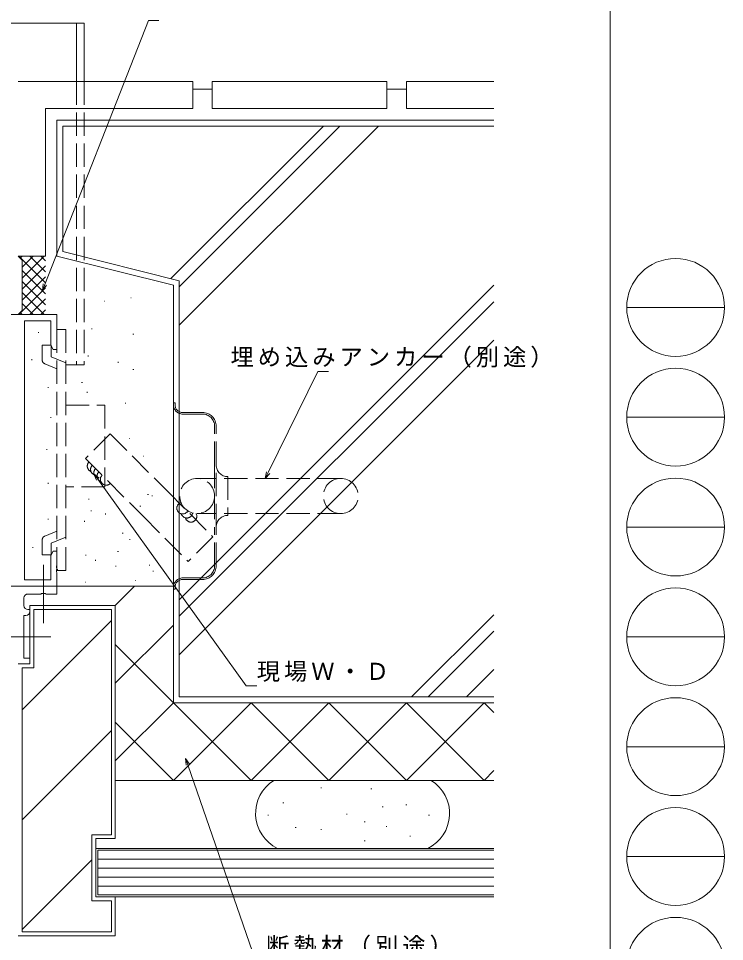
# Model space of a CAD drawing. Units: millimetres, scale not verified. Extents: x -567 to 567, y -403 to 403.
# Drawn here: x 384.8 to 566.7, y -247.2 to -9.5 of the extents above; entities that cross this region are included whole.
import ezdxf

# ---------------------------------------------------------------- set-up
doc = ezdxf.new("R2010")
doc.units = ezdxf.units.MM
doc.header["$LTSCALE"] = 2
doc.linetypes.add('USER2', pattern=[13, 10, -1, 1, -1])
doc.linetypes.add('USER4', pattern=[4, 3, -1])
for name, color, linetype, lineweight in [('0-1_YKK_ZWAK', 7, 'Continuous', 18), ('0-3_YKK_11', 7, 'Continuous', 18), ('0-4_YKK_12', 2, 'Continuous', 18), ('0-5_YKK_13', 4, 'Continuous', 18), ('0-6_YKK_D', 6, 'Continuous', 18), ('0-7_YSS_K', 3, 'Continuous', 18)]:
    doc.layers.add(name, color=color, linetype=linetype, lineweight=lineweight)
doc.styles.add('ＭＳ ゴシック', font='')
doc.styles.get('ＭＳ ゴシック').set_extended_font_data('MS Gothic')

msp = doc.modelspace()

# ---------------------------------------------------------------- linework, layer by layer
at = {"layer": '0-1_YKK_ZWAK'}
for p, q in [((537.274, 399), (537.274, -351)), ((541.526, -83.88), (566.726, -83.88)), ((541.526, -112.16), (566.726, -112.16)), ((541.526, -140.44), (566.726, -140.44)), ((541.526, -168.72), (566.726, -168.72)), ((541.526, -197), (566.726, -197)), ((541.526, -225.28), (566.726, -225.28))]:
    msp.add_line(p, q, dxfattribs=at)
for centre in [(554.126, -83.88), (554.126, -112.16), (554.126, -140.44), (554.126, -168.72), (554.126, -197), (554.126, -225.28), (554.126, -253.56)]:
    msp.add_circle(centre, 12.6, dxfattribs=at)
at = {"layer": '0-3_YKK_11'}
for p, q in [((394.764, -85.684), (369.764, -85.684)), ((386.394, -87.314), (393.134, -87.314)), ((386.394, -154.054), (386.394, -87.314)), ((393.134, -87.314), (393.134, -93.593)), ((394.764, -94.684), (394.764, -85.684)), ((393.134, -93.593), (393.764, -94.684)), ((393.764, -94.684), (394.764, -94.684)), ((393.764, -146.684), (393.134, -147.776)), ((394.764, -146.684), (393.764, -146.684)), ((394.764, -150.226), (394.764, -146.684)), ((393.134, -147.776), (393.134, -154.054)), ((394.644, -150.409), (394.764, -150.226)), ((394.644, -150.959), (394.644, -150.409)), ((394.764, -151.143), (394.644, -150.959)), ((394.644, -151.409), (394.764, -151.226)), ((394.644, -151.959), (394.644, -151.409)), ((394.764, -152.143), (394.644, -151.959)), ((394.764, -151.226), (394.764, -151.143)), ((393.134, -154.054), (386.394, -154.054)), ((394.764, -155.684), (394.764, -152.143)), ((369.764, -155.684), (394.764, -155.684)), ((384.764, -155.684), (394.764, -155.684)), ((394.764, -155.684), (394.764, -157.684)), ((386.264, -158.684), (386.264, -160.684)), ((390.593, -157.684), (387.264, -157.684)), ((390.785, -157.541), (390.593, -157.684)), ((391.743, -157.541), (390.785, -157.541)), ((391.935, -157.684), (391.743, -157.541)), ((394.764, -157.684), (391.935, -157.684)), ((386.264, -163.184), (386.264, -174.184)), ((386.764, -163.184), (386.264, -163.184)), ((387.264, -161.684), (387.764, -161.684)), ((387.764, -161.684), (387.764, -162.184)), ((387.764, -175.684), (384.764, -175.684)), ((386.264, -174.184), (387.764, -174.184)), ((387.764, -174.184), (387.764, -175.684))]:
    msp.add_line(p, q, dxfattribs=at)
for centre, start, end in [((387.264, -158.684), 90.0001, 180.00008), ((387.264, -160.684), 180.0001, 270.00008), ((386.764, -162.184), 270.0001, 0.00008)]:
    msp.add_arc(centre, 1, start, end, dxfattribs=at)
at = {"layer": '0-4_YKK_12'}
for p, q in [((271.264, -10.686), (401.764, -10.686)), ((399.764, -10.686), (399.764, -25.686)), ((401.764, -10.686), (401.764, -25.686))]:
    msp.add_line(p, q, dxfattribs=at)
at = {"layer": '0-4_YKK_12', "linetype": 'USER4'}
for p, q in [((399.764, -25.686), (399.764, -98.684)), ((401.764, -25.686), (401.764, -98.684)), ((397.064, -98.686), (401.764, -98.686))]:
    msp.add_line(p, q, dxfattribs=at)
at = {"layer": '0-5_YKK_13', "linetype": 'USER4'}
for p, q in [((394.764, -151.59), (394.764, -89.59)), ((394.764, -89.59), (397.064, -89.59)), ((397.064, -89.59), (397.064, -151.59)), ((390.964, -93.591), (393.264, -93.591)), ((390.964, -97.467), (390.964, -93.591)), ((393.264, -93.591), (393.264, -96.591)), ((393.264, -96.591), (394.764, -97.197)), ((394.764, -97.197), (397.064, -98.126)), ((391.59, -98.395), (394.764, -99.677)), ((397.064, -109.091), (407.064, -109.091)), ((407.064, -109.091), (407.064, -130.091)), ((424.764, -108.948), (424.764, -155.948)), ((425.164, -108.448), (425.164, -108.948)), ((432.264, -110.948), (427.164, -110.948)), ((432.264, -111.348), (427.164, -111.348)), ((435.364, -124.448), (435.364, -114.448)), ((435.764, -124.448), (435.764, -114.448)), ((435.364, -124.448), (435.364, -140.448)), ((435.764, -140.448), (435.764, -124.448)), ((467.864, -127.948), (430.864, -127.948)), ((438.764, -127.448), (438.764, -137.448)), ((407.064, -130.091), (397.064, -130.091)), ((467.864, -136.948), (430.864, -136.948)), ((391.59, -142.786), (394.764, -141.504)), ((435.364, -150.448), (435.364, -140.448)), ((435.764, -150.448), (435.764, -140.448)), ((390.964, -143.714), (390.964, -147.59)), ((393.264, -144.59), (394.764, -143.984)), ((393.264, -147.59), (393.264, -144.59)), ((394.764, -143.984), (397.064, -143.055)), ((390.964, -147.59), (393.264, -147.59)), ((394.764, -151.59), (397.064, -151.59)), ((427.164, -153.548), (432.264, -153.548)), ((427.164, -153.948), (432.264, -153.948)), ((425.164, -155.948), (425.164, -156.448))]:
    msp.add_line(p, q, dxfattribs=at)
at = {"layer": '0-5_YKK_13', "linetype": 'USER2'}
for p, q in [((391.264, -165.2), (391.264, -150.168)), ((393.202, -168.684), (380.831, -168.684))]:
    msp.add_line(p, q, dxfattribs=at)
at = {"layer": '0-5_YKK_13', "linetype": 'USER4'}
for points in [[(425.164, -108.448), (424.764, -108.448), (424.764, -108.948)], [(424.764, -155.948), (424.764, -156.448), (425.164, -156.448)]]:
    msp.add_lwpolyline(points, dxfattribs=at)
msp.add_circle((430.864, -132.448), 4.5, dxfattribs=at)
for centre, radius, start, end in [((391.964, -97.467), 1, 180.00087, 248.00572), ((427.164, -108.948), 2.4, 180, 270), ((427.164, -108.948), 2, 180, 270), ((432.264, -114.448), 3.5, 0, 90), ((432.264, -114.448), 3.1, 0, 90), ((438.764, -124.448), 3, 180, 270), ((467.864, -132.448), 4.5, 90, 270), ((467.864, -132.448), 4.5, 270, 90), ((438.764, -140.448), 3, 90, 180), ((391.964, -143.714), 1, 111.99428, 179.99913), ((432.264, -150.448), 3.5, 270, 0), ((432.264, -150.448), 3.1, 270, 0), ((427.164, -155.948), 2.4, 90, 180), ((427.164, -155.948), 2, 90, 180)]:
    msp.add_arc(centre, radius, start, end, dxfattribs=at)
at = {"layer": '0-6_YKK_D'}
for p, q in [((391.614, -78.017), (418.32, -9.967)), ((418.32, -9.967), (421.02, -9.967)), ((390.993, -79.599), (391.19, -77.85)), ((390.993, -79.599), (391.614, -78.017)), ((392.038, -78.183), (390.993, -79.599)), ((449.176, -126.423), (461.967, -100.412)), ((461.967, -100.412), (464.667, -100.412)), ((404.286, -126.747), (405.278, -128.127)), ((404.286, -126.747), (405.648, -127.861)), ((404.909, -128.393), (404.286, -126.747)), ((405.278, -128.127), (443.521, -181.322)), ((448.426, -127.948), (448.767, -126.222)), ((448.426, -127.948), (449.176, -126.423)), ((449.585, -126.624), (448.426, -127.948)), ((443.521, -181.322), (446.221, -181.322)), ((427.904, -200.044), (428.46, -201.651)), ((427.904, -200.044), (428.89, -201.502)), ((428.029, -201.8), (427.904, -200.044)), ((428.46, -201.651), (445.898, -252.07))]:
    msp.add_line(p, q, dxfattribs=at)
at = {"layer": '0-7_YSS_K'}
for p, q in [((384.764, -25.686), (429.764, -25.686)), ((429.764, -32.686), (429.764, -25.686)), ((434.764, -32.686), (434.764, -25.686)), ((434.764, -25.686), (479.764, -25.686)), ((479.764, -32.686), (479.764, -25.686)), ((484.764, -32.686), (484.764, -25.686)), ((484.764, -25.686), (507.274, -25.686)), ((429.764, -27.686), (434.764, -27.686)), ((479.764, -27.686), (484.764, -27.686)), ((391.764, -32.686), (429.764, -32.686)), ((391.764, -32.686), (391.764, -70.686)), ((434.764, -32.686), (479.764, -32.686)), ((484.764, -32.686), (507.274, -32.686)), ((394.764, -35.684), (507.274, -35.684)), ((394.764, -35.684), (394.764, -70.684)), ((463.412, -37.183), (424.118, -76.476)), ((477.554, -37.183), (426.264, -88.473)), ((467.654, -37.183), (426.264, -78.574)), ((385.764, -71.686), (384.764, -70.686)), ((391.764, -70.686), (384.764, -70.686)), ((384.908, -70.686), (391.764, -77.542)), ((385.764, -70.686), (385.336, -71.114)), ((388.592, -70.686), (385.764, -73.515)), ((391.421, -70.686), (385.764, -76.343)), ((387.737, -70.686), (391.764, -74.713)), ((390.565, -70.686), (391.764, -71.885)), ((394.764, -70.684), (424.764, -78.184)), ((426.264, -77.013), (396.264, -69.513)), ((385.764, -71.686), (385.764, -84.684)), ((391.764, -73.172), (385.764, -79.172)), ((385.764, -74.37), (391.764, -80.37)), ((391.764, -76), (385.764, -82)), ((385.764, -77.199), (391.764, -83.199)), ((424.764, -78.184), (424.764, -185.684)), ((426.264, -184.184), (426.264, -77.013)), ((507.274, -78.174), (426.264, -159.184)), ((391.764, -78.828), (384.908, -85.685)), ((385.764, -80.027), (391.421, -85.684)), ((385.764, -82.856), (388.592, -85.684)), ((391.764, -81.657), (387.737, -85.684)), ((406.979, -82.276), (407.079, -82.276)), ((413.769, -81.453), (413.869, -81.453)), ((507.274, -82.416), (426.264, -163.426)), ((385.764, -84.684), (384.764, -85.684)), ((385.336, -85.256), (385.764, -85.685)), ((391.764, -84.485), (390.565, -85.684)), ((390.025, -90.221), (390.025, -90.421)), ((403.742, -89.269), (403.742, -89.469)), ((414.34, -90.807), (414.54, -90.807)), ((507.274, -92.316), (426.264, -173.326)), ((388.25, -97.231), (388.25, -97.431)), ((402.807, -96.287), (402.807, -96.487)), ((410.526, -97.924), (410.526, -98.124)), ((414.34, -99.895), (414.54, -99.895)), ((392.509, -104.418), (392.509, -104.618)), ((401.102, -103.254), (401.302, -103.254)), ((402.573, -105.644), (402.573, -105.844)), ((412.398, -108.451), (412.398, -108.651)), ((393.219, -112.138), (393.219, -112.338)), ((413.357, -117.642), (413.457, -117.642)), ((392.154, -120.39), (392.154, -120.59)), ((417.061, -122.166), (417.161, -122.166)), ((392.509, -129.085), (392.509, -129.285)), ((418.094, -132.101), (418.294, -132.101)), ((419.269, -132.312), (419.269, -132.512)), ((402.88, -133.287), (403.08, -133.287)), ((414.143, -134.867), (414.343, -134.867)), ((416.118, -135.065), (416.318, -135.065)), ((403.473, -136.25), (403.673, -136.25)), ((407.251, -136.99), (407.251, -137.19)), ((392.509, -138.313), (392.509, -138.513)), ((401.871, -138.862), (401.871, -139.062)), ((411.574, -141.98), (411.774, -141.98)), ((413.567, -143.54), (413.567, -143.74)), ((388.516, -145.589), (388.516, -145.789)), ((410.389, -146.722), (410.589, -146.722)), ((402.09, -147.71), (402.29, -147.71)), ((404.678, -148.921), (404.678, -149.121)), ((394.936, -151.268), (394.936, -151.468)), ((409.796, -150.476), (409.996, -150.476)), ((418.489, -150.279), (418.689, -150.279)), ((419.503, -151.728), (419.503, -151.928)), ((415.003, -154.242), (415.103, -154.242)), ((415.003, -154.242), (415.103, -154.242)), ((394.264, -155.683), (424.764, -155.684)), ((402.04, -154.654), (402.14, -154.654)), ((409.764, -160.685), (414.764, -155.685)), ((387.764, -160.685), (409.764, -160.685)), ((387.764, -160.685), (387.764, -175.684)), ((409.764, -160.685), (409.764, -220.684)), ((408.764, -161.684), (388.764, -161.684)), ((388.764, -176.684), (388.764, -161.684)), ((408.764, -161.684), (408.764, -219.684)), ((507.274, -163.027), (486.117, -184.184)), ((408.764, -164.547), (385.764, -187.547)), ((409.764, -180.684), (424.764, -165.685)), ((507.274, -167.269), (490.359, -184.184)), ((409.764, -170.684), (424.764, -185.684)), ((384.764, -175.684), (387.764, -175.684)), ((388.764, -176.684), (385.764, -176.684)), ((385.764, -244.684), (385.764, -176.684)), ((507.274, -177.169), (500.259, -184.184)), ((426.264, -184.184), (507.274, -184.184)), ((409.764, -200.684), (424.764, -185.684)), ((507.274, -185.684), (424.764, -185.684)), ((507.274, -185.684), (424.764, -185.684)), ((424.764, -185.684), (444.764, -205.684)), ((424.764, -205.684), (444.764, -185.684)), ((444.764, -205.684), (464.764, -185.684)), ((444.764, -185.684), (464.764, -205.684)), ((464.764, -205.684), (484.764, -185.684)), ((464.764, -185.684), (484.764, -205.684)), ((484.764, -205.684), (504.764, -185.684)), ((484.764, -185.684), (504.764, -205.684)), ((504.764, -185.684), (507.274, -188.194)), ((409.764, -190.684), (424.764, -205.684)), ((408.764, -192.831), (385.764, -215.831)), ((504.764, -205.684), (507.274, -203.174)), ((409.764, -205.684), (424.764, -205.684)), ((424.764, -205.684), (507.274, -205.684)), ((491.178, -205.684), (450.642, -205.684)), ((462.725, -207.594), (462.925, -207.594)), ((475.635, -207.838), (475.835, -207.838)), ((452.982, -211.491), (453.182, -211.491)), ((478.557, -212.466), (478.757, -212.466)), ((484.647, -211.978), (484.847, -211.978)), ((449.085, -214.658), (449.285, -214.658)), ((469.302, -214.414), (469.502, -214.414)), ((490.492, -214.658), (490.692, -214.658)), ((456.149, -217.824), (456.349, -217.824)), ((462.725, -218.311), (462.925, -218.311)), ((473.93, -216.363), (474.13, -216.363)), ((479.532, -217.581), (479.732, -217.581)), ((403.764, -236.684), (403.764, -219.684)), ((403.764, -219.684), (408.764, -219.684)), ((485.621, -220.016), (485.821, -220.016)), ((404.764, -223.184), (404.764, -235.684)), ((507.274, -223.184), (404.764, -223.184)), ((473.93, -221.234), (474.13, -221.234)), ((405.264, -223.684), (405.264, -235.184)), ((507.274, -223.684), (405.264, -223.684)), ((489.033, -223.684), (452.788, -223.684)), ((403.764, -226.116), (385.764, -244.116)), ((405.264, -225.984), (507.274, -225.984)), ((405.264, -228.284), (507.274, -228.284)), ((405.264, -230.584), (507.274, -230.584)), ((405.264, -232.884), (507.274, -232.884)), ((405.264, -235.184), (507.274, -235.184)), ((403.764, -236.684), (408.764, -236.684)), ((404.764, -235.684), (409.764, -235.684)), ((404.764, -235.684), (507.274, -235.684)), ((408.764, -236.684), (408.764, -244.684)), ((409.764, -235.684), (409.764, -245.684)), ((408.764, -244.684), (385.764, -244.684)), ((384.764, -245.684), (409.764, -245.684))]:
    msp.add_line(p, q, dxfattribs=at)
at = {"layer": '0-7_YSS_K', "linetype": 'USER4'}
for p, q in [((408.491, -116.435), (402.113, -122.784)), ((408.491, -116.435), (423.303, -131.314)), ((402.113, -122.785), (416.925, -137.664)), ((423.303, -131.314), (434.914, -142.977)), ((416.925, -137.664), (428.535, -149.327)), ((434.914, -142.977), (428.535, -149.327))]:
    msp.add_line(p, q, dxfattribs=at)
at = {"layer": '0-7_YSS_K'}
for points in [[(507.274, -37.184), (396.264, -37.184), (396.264, -69.513)], [(404.764, -235.684), (404.764, -220.684), (409.764, -220.684)]]:
    msp.add_lwpolyline(points, dxfattribs=at)
at = {"layer": '0-7_YSS_K', "linetype": 'USER4'}
for centre, start, end in [((404.062, -124.743), 134.87028, 248.44846), ((404.908, -125.593), 134.87028, 248.44846), ((405.755, -126.443), 134.87028, 248.44846), ((406.602, -127.294), 134.87028, 248.44846), ((407.448, -128.144), 134.87028, 314.87028), ((427.14, -135.571), 107.29674, 332.66602), ((428.211, -136.621), 195.60802, 347.38221), ((429.283, -137.67), 195.60802, 28.75838)]:
    msp.add_arc(centre, 1.5, start, end, dxfattribs=at)
at = {"layer": '0-7_YSS_K'}
for centre, start, end in [((455.91, -214.184), 121.78833, 244.16015), ((485.91, -214.184), 295.83985, 58.21167)]:
    msp.add_arc(centre, 10, start, end, dxfattribs=at)

# ---------------------------------------------------------------- texts
at = {"layer": '0-6_YKK_D', "color": 7, "char_height": 4.399, "attachment_point": 7, "style": 'ＭＳ ゴシック'}
for s, insert in [('\\T1.17;埋め込みアンカー（別途）', (439.461, -99.412)), ('\\T1.17;現場Ｗ・Ｄ', (446.221, -180.322)), ('\\T1.17;断熱材（別途）', (448.598, -251.07))]:
    msp.add_mtext(s, dxfattribs=dict(at, insert=insert))

doc.saveas('drawing.dxf')
